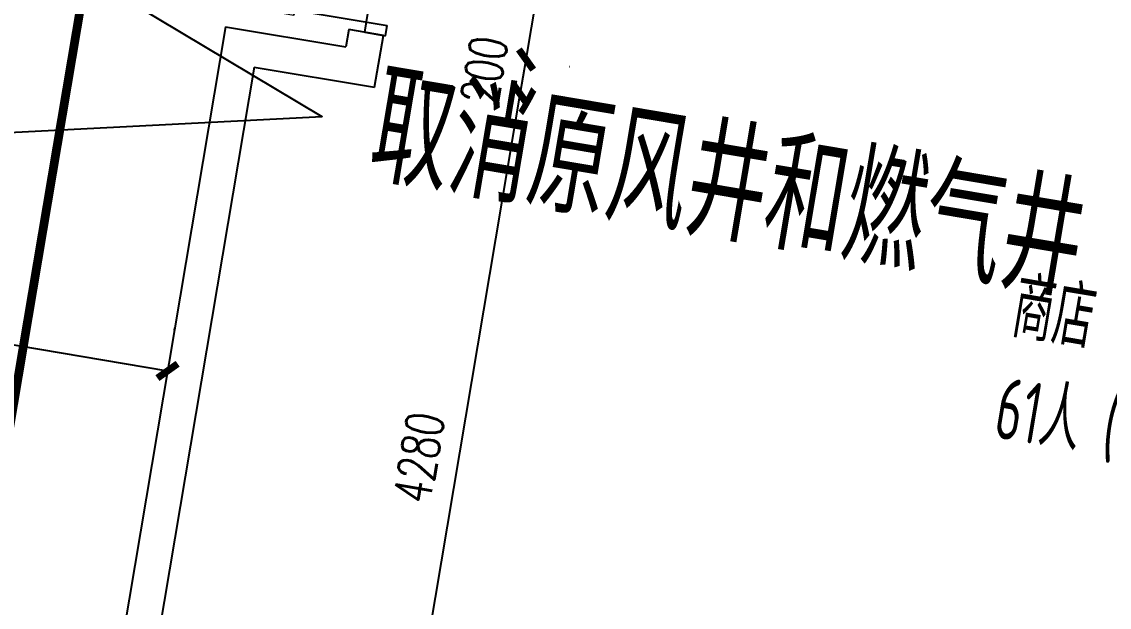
# Model space of a CAD drawing. Extents: x -936 to 12807311, y 101 to 1511157.
# Drawn here: x 12319185 to 12325392, y 1195961 to 1199300 of the extents above; entities that cross this region are included whole.
import ezdxf

# ---------------------------------------------------------------- set-up
doc = ezdxf.new("R2010")
doc.units = 0
doc.header["$LTSCALE"] = 1000
doc.header["$MEASUREMENT"] = 0
doc.linetypes.add('PX-PLAN-F2-T3$0$X-01-10-01$0$DASHED', pattern=[0.75, 0.5, -0.25])
for name, color, linetype in [('PX-GLAZ-F2$0$绿化', 3, 'Continuous'), ('PX-PLAN-F2-T3$0$DOOR_FIRE', 4, 'Continuous'), ('PX-PLAN-F2-T3$0$PUB_DIM', 3, 'Continuous'), ('PX-PLAN-F2-T3$0$PUB_TEXT', 7, 'Continuous'), ('PX-PLAN-F2-T3$0$WALL', 9, 'Continuous'), ('PX-PLAN-F2-T3$0$X-01-10-01$0$A-SYMB-BUBB', 3, 'PX-PLAN-F2-T3$0$X-01-10-01$0$DASHED')]:
    doc.layers.add(name, color=color, linetype=linetype)
doc.layers.add('PX-ST-F2$0$20220620 楼梯修改', color=17, linetype='Continuous', plot=False)
doc.styles.add('PX-PLAN-F2-T3$0$_TCH_DIM_T3', font='SIMPLEX', dxfattribs={"width": 0.7058823529411765, "bigfont": 'GBCBIG'})
doc.styles.add('PX-PLAN-F2-T3$0$XD2008', font='xd-hzs.shx', dxfattribs={"width": 0.7, "bigfont": 'xd-hztxt.shx'})
doc.styles.add('PX-ST-F2$0$Standard', font='gbenor.shx', dxfattribs={"bigfont": 'gbcbig.shx'})
doc.dimstyles.new('PX-PLAN-F2-T3$0$_TCH_ARCH&&100', dxfattribs={"dimtxt": 212.5, "dimasz": 100, "dimexe": 250, "dimexo": 300, "dimgap": 118.75, "dimtad": 1, "dimdec": 0, "dimzin": 0, "dimdsep": 46, "dimtxsty": 'PX-PLAN-F2-T3$0$_TCH_DIM_T3', "dimblk": 'PX-PLAN-F2-T3$0$_ArchTick', "dimcen": 0.09, "dimclrd": 1, "dimclre": 1, "dimclrt": 4, "dimazin": 2, "dimtfac": 1, "dimtdec": 0, "dimtix": 1, "dimtmove": 2, "dimatfit": 3, "dimfxl": 0, "dimtolj": 1, "dimtzin": 0, "dimarcsym": 0})

# ---------------------------------------------------------------- blocks, each defined once
blk = doc.blocks.new('PX-PLAN-F2-T3$0$_ArchTick')
at = {"color": 0, "linetype": 'ByBlock', "const_width": 0.4}
blk.add_lwpolyline([(-0.5, -0.5), (0.5, 0.5)], dxfattribs=at)
blk = doc.blocks.new('*D1324')
at = {"layer": 'Defpoints', "color": 0, "transparency": 16777216}
for p in [(12317876.94897096, 1197605.118004002), (12320017.50142907, 1197308.916326219), (12320006.848705, 1197245.775377914)]:
    blk.add_point(p, dxfattribs=at)
at = {"layer": 'PX-PLAN-F2-T3$0$PUB_DIM', "color": 1, "lineweight": -2, "transparency": 16777216}
for p, q in [((12317926.85766903, 1197900.937411508), (12317929.19227676, 1197914.77512523)), ((12317887.60169504, 1197668.258952309), (12320017.50142907, 1197308.916326219)), ((12320056.75740306, 1197541.59478542), (12320059.0920108, 1197555.432499141))]:
    blk.add_line(p, q, dxfattribs=at)
at = {"layer": 'PX-PLAN-F2-T3$0$PUB_DIM', "color": 1, "lineweight": -2, "transparency": 16777216, "xscale": 100, "yscale": 100, "zscale": 100}
for p, rotation in [((12317887.60169504, 1197668.258952309), 170.4236160477763), ((12320017.50142907, 1197308.916326219), 350.4236160477763)]:
    blk.add_blockref('PX-PLAN-F2-T3$0$_ArchTick', p, dxfattribs=dict(at, rotation=rotation))
at = {"layer": 'PX-PLAN-F2-T3$0$PUB_DIM', "color": 4, "transparency": 16777216, "insert": (12318857.71901702, 1197732.766915658), "char_height": 212.5, "attachment_point": 5, "rotation": 350.42361604777636, "style": 'PX-PLAN-F2-T3$0$_TCH_DIM_T3'}
blk.add_mtext('\\A1;2160', dxfattribs=at)
blk = doc.blocks.new('PX-PLAN-F2-T3$0$$DorLib2D$00000011')
for p, q in [((-0.4666666602065375, 0.4708801651422996), (-0.46666666020654, -0.06245316819156697)), ((-0.4666666602065375, 0.4708801651422996), (-0.4333333268731733, 0.4708801651422999)), ((-0.4333333268731733, 0.4708801651422999), (-0.4333333268731709, 0.004213498475166344)), ((0.4333333397943598, 0.4708801651422999), (0.4333333397943574, 0.004213498475166344)), ((0.4666666731277241, 0.4708801651422996), (0.4333333397943598, 0.4708801651422999)), ((0.4666666731277241, 0.4708801651422996), (0.4666666731277265, -0.06245316819156697)), ((-0.4833333268732257, 0.3962051976975873), (-0.466666660206538, 0.3962051976975872)), ((-0.41666666020649, 0.3962051976975873), (-0.4333333268731729, 0.3962051976975873)), ((0.4166666731276766, 0.3962051976975873), (0.4333333397943595, 0.3962051976975873)), ((0.4833333397944098, 0.3962051976975873), (0.4666666731277244, 0.3962051976975872)), ((-0.4833333268732233, 0.2345635206386193), (-0.4666666602065386, 0.2345635206386192)), ((-0.41666666020649, 0.2345635206386193), (-0.4333333268731721, 0.2345635206386192)), ((0.4166666731276741, 0.2345635206386193), (0.4333333397943586, 0.2345635206386192)), ((0.4833333397944074, 0.2345635206386193), (0.4666666731277251, 0.2345635206386192)), ((-0.4999999935399067, 0.004213498475166344), (-0.4333333268731709, 0.004213498475166344)), ((-0.4999999935399042, 0.004213498475176044), (-0.4999999935399067, -0.06245316819156697)), ((0.5000000064610932, 0.004213498475166344), (0.4333333397943574, 0.004213498475166344)), ((0.5000000064610907, 0.004213498475176044), (0.5000000064610932, -0.06245316819156697)), ((-0.4999999935399067, -0.06245316819156697), (-0.46666666020654, -0.06245316819156697)), ((0.5000000064610932, -0.06245316819156697), (0.4666666731277265, -0.06245316819156697))]:
    blk.add_line(p, q)
at = {"lineweight": 13}
for p, q in [((-0.4833333268732257, 0.3962051976975873), (-0.4833333268732233, 0.2345635206386193)), ((-0.41666666020649, 0.3962051976975873), (-0.41666666020649, 0.2345635206386193)), ((0.4166666731276766, 0.3962051976975873), (0.4166666731276741, 0.2345635206386193)), ((0.4833333397944098, 0.3962051976975873), (0.4833333397944074, 0.2345635206386193))]:
    blk.add_line(p, q, dxfattribs=at)
for centre, start, end in [((-0.46666666020654, 0.004213498475166344), 0, 85.90395624184767), ((0.4666666731277265, 0.004213498475166344), 94.09604375815232, 180)]:
    blk.add_arc(centre, 0.4666666666671332, start, end, dxfattribs=at)
blk = doc.blocks.new('*D1434')
at = {"layer": 'Defpoints', "color": 0, "transparency": 16777216}
for p in [(12321982.29464717, 1198895.556799214), (12322030.41156599, 1198887.438830221), (12321270.33756427, 1194675.636620074)]:
    blk.add_point(p, dxfattribs=at)
at = {"layer": 'PX-PLAN-F2-T3$0$PUB_DIM', "color": 1, "lineweight": -2, "transparency": 16777216}
for p, q in [((12321318.45448309, 1194667.518651081), (12322030.41156599, 1198887.438830221)), ((12322278.11405466, 1198845.648101067), (12322276.9277389, 1198845.848248432)), ((12321566.15697176, 1194625.727921928), (12321564.970656, 1194625.928069293))]:
    blk.add_line(p, q, dxfattribs=at)
at = {"layer": 'PX-PLAN-F2-T3$0$PUB_DIM', "color": 1, "lineweight": -2, "transparency": 16777216, "xscale": 100, "yscale": 100, "zscale": 100}
for p, rotation in [((12322030.41156599, 1198887.438830221), 80.42361603255821), ((12321318.45448309, 1194667.518651081), 260.4236160325582)]:
    blk.add_blockref('PX-PLAN-F2-T3$0$_ArchTick', p, dxfattribs=dict(at, rotation=rotation))
at = {"layer": 'PX-PLAN-F2-T3$0$PUB_DIM', "color": 4, "transparency": 16777216, "insert": (12321452.56846892, 1196814.910264261), "char_height": 212.5, "attachment_point": 5, "rotation": 80.42361603254368, "style": 'PX-PLAN-F2-T3$0$_TCH_DIM_T3'}
blk.add_mtext('\\A1;4280', dxfattribs=at)
blk = doc.blocks.new('*D1435')
at = {"layer": 'Defpoints', "color": 0, "transparency": 16777216}
for p in [(12322015.567317, 1199092.770949091), (12322063.68423583, 1199084.652980099), (12321982.29464717, 1198895.556799213)]:
    blk.add_point(p, dxfattribs=at)
at = {"layer": 'PX-PLAN-F2-T3$0$PUB_DIM', "color": 1, "lineweight": -2, "transparency": 16777216}
for p, q in [((12322030.41156599, 1198887.438830221), (12322063.68423583, 1199084.652980099)), ((12322311.3867245, 1199042.862250945), (12322310.20040874, 1199043.06239831)), ((12322278.11405466, 1198845.648101068), (12322276.9277389, 1198845.848248433))]:
    blk.add_line(p, q, dxfattribs=at)
at = {"layer": 'PX-PLAN-F2-T3$0$PUB_DIM', "color": 1, "lineweight": -2, "transparency": 16777216, "xscale": 100, "yscale": 100, "zscale": 100}
for p, rotation in [((12322063.68423583, 1199084.652980099), 80.42361603277608), ((12322030.41156599, 1198887.438830221), 260.4236160327761)]:
    blk.add_blockref('PX-PLAN-F2-T3$0$_ArchTick', p, dxfattribs=dict(at, rotation=rotation))
at = {"layer": 'PX-PLAN-F2-T3$0$PUB_DIM', "color": 4, "transparency": 16777216, "insert": (12321825.1833453, 1199023.477428769), "char_height": 212.5, "attachment_point": 5, "rotation": 80.42361603269863, "style": 'PX-PLAN-F2-T3$0$_TCH_DIM_T3'}
blk.add_mtext('\\A1;200', dxfattribs=at)
blk = doc.blocks.new('*D1436')
at = {"layer": 'Defpoints', "color": 0, "transparency": 16777216}
for p in [(12322315.01950589, 1200867.687394049), (12322363.13642471, 1200859.569425056), (12322015.56731701, 1199092.770949091)]:
    blk.add_point(p, dxfattribs=at)
at = {"layer": 'PX-PLAN-F2-T3$0$PUB_DIM', "color": 1, "lineweight": -2, "transparency": 16777216}
for p, q in [((12322063.68423583, 1199084.652980099), (12322363.13642471, 1200859.569425056)), ((12322610.83891338, 1200817.778695902), (12322609.65259762, 1200817.978843267)), ((12322311.3867245, 1199042.862250945), (12322310.20040874, 1199043.062398309))]:
    blk.add_line(p, q, dxfattribs=at)
at = {"layer": 'PX-PLAN-F2-T3$0$PUB_DIM', "color": 1, "lineweight": -2, "transparency": 16777216, "xscale": 100, "yscale": 100, "zscale": 100}
for p, rotation in [((12322363.13642471, 1200859.569425056), 80.42361603254368), ((12322063.68423583, 1199084.652980099), 260.4236160325437)]:
    blk.add_blockref('PX-PLAN-F2-T3$0$_ArchTick', p, dxfattribs=dict(at, rotation=rotation))
at = {"layer": 'PX-PLAN-F2-T3$0$PUB_DIM', "color": 4, "transparency": 16777216, "insert": (12321991.54577465, 1200009.542726188), "char_height": 212.5, "attachment_point": 5, "rotation": 80.42361603254368, "style": 'PX-PLAN-F2-T3$0$_TCH_DIM_T3'}
blk.add_mtext('\\A1;1800', dxfattribs=at)
blk = doc.blocks.new('PX-ST-F2')
at = {"layer": 'PX-ST-F2$0$20220620 楼梯修改'}
for points in [[(12320899.23897161, 1198757.868236127), (12314867.94465903, 1202358.076906908)], [(12320899.23897161, 1198757.868236127), (12320899.23897161, 1198757.868236127), (12318179.88780554, 1198619.091850585)]]:
    blk.add_lwpolyline(points, dxfattribs=at)
at = {"layer": 'PX-ST-F2$0$20220620 楼梯修改', "style": 'PX-ST-F2$0$Standard'}
blk.add_text('取消原风井和燃气井', height=633.0598263348413, rotation=350.4243160180228, dxfattribs=at).set_placement((12321142.76664821, 1198400.268687522))
blk = doc.blocks.new('PX-GLAZ-F2')
at = {"layer": 'PX-GLAZ-F2$0$绿化', "ltscale": 100}
h = blk.add_hatch(dxfattribs=at)
h.set_pattern_fill('CROSS', color=256, scale=200)
h.set_pattern_definition([(0, (0, 0), (317.5, 317.5), [158.75, -476.25]), (90, (79.375, -79.375), (-317.5, 317.5), [158.75, -476.25])])
edge = h.paths.add_edge_path()
edge.add_spline(control_points=[(12248706.03073623, 1227659.135542453), (12249131.21689756, 1228506.858335719), (12249645.67009897, 1229303.573535502), (12250243.34424161, 1230039.917765615)], knot_values=[0, 0, 0, 0, 0.2169239869541251, 0.2169239869541251, 0.2169239869541251, 0.2169239869541251], weights=[1, 0.9960825080329422, 0.9960825080329422, 1], degree=3, periodic=0)
edge.add_spline(control_points=[(12250243.34424161, 1230039.917765615), (12252309.94374945, 1232880.872106514), (12254376.54325729, 1235721.826447413), (12256443.14276512, 1238562.780788313)], knot_values=[0.2169239869541251, 0.2169239869541251, 0.2169239869541251, 0.2169239869541251, 1.216923986954126, 1.216923986954126, 1.216923986954126, 1.216923986954126], weights=[1, 1, 1, 0.9999999999999999], degree=3, periodic=0)
edge.add_spline(control_points=[(12256443.14276512, 1238562.780788313), (12256855.09318989, 1239129.08903673), (12257478.95777436, 1239447.210342097), (12258179.24876267, 1239448.056727904)], knot_values=[1.216923986954126, 1.216923986954126, 1.216923986954126, 1.216923986954126, 2.157611608741938, 2.157611608741938, 2.157611608741938, 2.157611608741938], weights=[0.9999999999999999, 0.9276083521769688, 0.9276083521769688, 1], degree=3, periodic=0)
edge.add_spline(control_points=[(12258179.24876267, 1239448.056727904), (12258879.53975099, 1239448.903113712), (12259504.17148735, 1239132.29076617), (12259917.48960973, 1238566.979953957)], knot_values=[2.157611608741938, 2.157611608741938, 2.157611608741938, 2.157611608741938, 3.09829923052975, 3.09829923052975, 3.09829923052975, 3.09829923052975], weights=[1, 0.9276083521769689, 0.9276083521769689, 1], degree=3, periodic=0)
edge.add_spline(control_points=[(12259917.48960973, 1238566.979953957), (12260547.97304371, 1237710.477986853), (12261178.45647769, 1236853.976019749), (12261808.93991167, 1235997.474052644)], knot_values=[3.09829923052975, 3.09829923052975, 3.09829923052975, 3.09829923052975, 4.098299230529751, 4.098299230529751, 4.098299230529751, 4.098299230529751], weights=[1, 1, 1, 1], degree=3, periodic=0)
edge.add_spline(control_points=[(12261808.93991167, 1235997.474052644), (12263521.23905267, 1233671.342225071), (12265804.89128087, 1231902.786280774), (12268485.44174511, 1230826.91136416)], knot_values=[4.098299230529751, 4.098299230529751, 4.098299230529751, 4.098299230529751, 4.652859429626902, 4.652859429626902, 4.652859429626902, 4.652859429626902], weights=[1, 0.9745356949089413, 0.9745356949089413, 1], degree=3, periodic=0)
edge.add_spline(control_points=[(12268485.44174511, 1230826.91136416), (12268662.41170787, 1231007.204152401), (12268731.64575928, 1231250.166090441), (12268676.2926327, 1231496.661300514)], knot_values=[4.652859429626902, 4.652859429626902, 4.652859429626902, 4.652859429626902, 5.649853303195181, 5.649853303195181, 5.649853303195181, 5.649853303195181], weights=[1, 0.9188681181294737, 0.9188681181294737, 0.9999999999999999], degree=3, periodic=0)
edge.add_spline(control_points=[(12268676.2926327, 1231496.661300514), (12268617.13244731, 1231738.604410921), (12268468.75918203, 1231938.658829414), (12268254.40506824, 1232065.500108618)], knot_values=[5.649853303195181, 5.649853303195181, 5.649853303195181, 5.649853303195181, 6.446512552057793, 6.446512552057793, 6.446512552057793, 6.446512552057793], weights=[0.9999999999999999, 0.9478067890896217, 0.9478067890896217, 1], degree=3, periodic=0)
edge.add_spline(control_points=[(12268254.40506824, 1232065.500108618), (12267103.11067795, 1232776.079392966), (12266083.61145592, 1233665.474147117), (12265223.39160231, 1234709.707596067)], knot_values=[6.446512552057793, 6.446512552057793, 6.446512552057793, 6.446512552057793, 6.77526359459482, 6.77526359459482, 6.77526359459482, 6.77526359459482], weights=[1, 0.991013823392258, 0.991013823392258, 1], degree=3, periodic=0)
edge.add_spline(control_points=[(12265223.39160231, 1234709.707596067), (12264095.98247133, 1236051.542034868), (12262129.64186089, 1238391.866835321), (12260371.98857989, 1242230.955174263), (12256480.63072508, 1243543.335550221), (12252849.39331144, 1241495.004159938), (12250340.64187065, 1238036.95582535), (12248070.62358881, 1234564.951680098), (12247519.68793418, 1230670.205997829), (12248352.96723614, 1228555.250115897), (12248706.03073624, 1227659.135542453)], knot_values=[6.77526359459482, 6.77526359459482, 6.77526359459482, 6.77526359459482, 5292.874968819417, 9226.385283902386, 12034.29998023273, 16515.7832250301, 20509.83685966896, 24941.2220345879, 28831.15285703536, 31691.10162592239, 31691.10162592239, 31691.10162592239, 31691.10162592239], weights=[1, 1, 1, 1, 1, 1, 1, 1, 1, 1, 1], degree=3, periodic=0)
edge = h.paths.add_edge_path()
edge.add_line((12350572.0874358, 1250171.902831638), (12345847.46354406, 1250548.266037013))
edge.add_line((12345847.46354406, 1250548.266037013), (12342141.77820077, 1229321.025143044))
edge.add_arc((12336175.38796051, 1230692.062828599), 6121.891605890723, 302.6042129210637, 347.0584732197831, ccw=False)
edge.add_arc((12345389.70256353, 1216855.342215205), 10503.7880109982, 124.2767663241388, 148.9998649975059)
edge.add_arc((12344287.81435199, 1217517.426981758), 9218.286603444543, 148.9998649975042, 195.7856263199465)
edge.add_arc((12226671.44066568, 1184267.214546834), 113007.6843932536, 14.334899685512823, 15.785626319947426, ccw=False)
edge.add_arc((12324166.02329973, 1209181.525636347), 12380.07118468788, -17.807816046956077, 14.334899685512823, ccw=False)
edge.add_line((12335952.93657977, 1205395.388044194), (12334257.70055524, 1200117.819671676))
edge.add_arc((12334246.60359679, 1197711.950307619), 2405.894956018635, 11.275062887071613, 89.73572780573602, ccw=False)
edge.add_arc((12335021.66337383, 1197866.471762019), 1615.5820193513, -9.562781222682702, 11.275062887132776, ccw=False)
edge.add_arc((12318788.06668952, 1200601.333453707), 18077.93694753407, 349.66451064048357, 350.4372187772872, ccw=False)
edge.add_line((12336572.67280386, 1197357.941766461), (12337158.72675117, 1197228.443186956))
edge.add_line((12337158.72675117, 1197228.443186956), (12338932.83608528, 1205257.286300016))
edge.add_arc((12331755.95862217, 1206843.139344811), 7350.000000014105, 347.5397452816115, 385.1425944615539)
edge.add_line((12338409.56959208, 1209965.952349339), (12337135.07488212, 1212681.450194072))
edge.add_arc((12343155.00861663, 1215506.85243618), 6649.999999818185, 136.3842030555337, 205.1425944615504, ccw=False)
edge.add_line((12338340.530313, 1220094.149969751), (12341350.38585239, 1223253.06523203))
edge.add_arc((12336029.12035919, 1228323.236189925), 7349.999999415472, 316.3842030555231, 350.0975411004976)
edge.add_line((12343269.61966727, 1227059.246569319), (12347090.17911242, 1248944.519650773))
edge.add_line((12347090.17911242, 1248944.519650773), (12351754.55634884, 1248572.955689703))
edge.add_arc((12350315.96053262, 1248745.780361736), 1448.939712234599, 353.1496422688202, 439.8184095187358)
edge = h.paths.add_edge_path()
edge.add_line((12329890.53281587, 1220636.837056478), (12332759.99210706, 1212631.396895833))
edge.add_line((12332759.99210706, 1212631.396895833), (12329676.63318826, 1211775.240278739))
edge.add_line((12329676.63318826, 1211775.240278739), (12331314.58045558, 1212230.04933275))
edge.add_line((12331314.58045558, 1212230.04933275), (12332557.82574293, 1207752.62724089))
edge.add_line((12332557.82574293, 1207752.62724089), (12330392.54230488, 1207151.392811817))
edge.add_arc((12335853.31513452, 1214426.589658442), 9096.621848467175, 186.9586605312218, 233.1080563507793, ccw=False)
edge.add_arc((12340898.75658363, 1215042.397080489), 14179.50471131947, 162.9730203389244, 186.9586605312257, ccw=False)
edge.add_arc((12329376.24966938, 1218571.114742234), 2128.778014339487, 76.01982869260348, 162.9730203389239, ccw=False)
edge = h.paths.add_edge_path()
edge.add_spline(control_points=[(12297159.78945356, 1230058.234283788), (12297328.4200736, 1230848.40482037), (12297611.52218368, 1232174.96666411), (12298661.82627826, 1234113.662218258), (12300752.36372755, 1233643.077263804), (12302179.50051138, 1231710.546099918), (12305502.73240025, 1231446.744319759), (12308858.04150015, 1230950.399000414), (12312135.60687395, 1229259.894173619), (12315220.20397517, 1226419.998454342), (12318080.91249971, 1222865.080344144), (12322418.91803101, 1219690.591529852), (12322542.41949189, 1214282.680280487), (12320895.46150491, 1209063.746705473), (12315723.78307755, 1207150.941114068), (12311908.9896837, 1207413.082297381), (12309758.9071736, 1207758.37886395), (12309129.08601806, 1207859.526183431), (12310995.90372285, 1207584.206287596), (12312844.38243551, 1207963.595054902), (12314451.83122999, 1208951.98655682), (12317354.80925702, 1210736.975803149), (12318732.30954456, 1213854.019433379), (12318097.84948367, 1217202.291893332), (12317569.70747197, 1221919.095040531), (12314841.73246761, 1225803.077312573), (12310583.93739624, 1227900.300964022), (12307035.16661422, 1229914.068590922), (12303029.14623751, 1230689.203972557), (12298985.33863963, 1230144.544234951), (12298893.72084782, 1229984.742035567), (12298802.10305601, 1229824.939836185), (12298710.4852642, 1229665.137636802), (12298697.08773939, 1229625.591722089), (12298683.69021458, 1229586.045807376), (12298670.29268977, 1229546.499892663), (12298166.79161103, 1229717.078023038), (12297663.29053229, 1229887.656153413), (12297159.78945356, 1230058.234283789)], knot_values=[0, 0, 0, 0, 2509.700407817142, 4213.359833223797, 5630.177683477244, 7984.518910766438, 11137.81769447003, 14924.09146784027, 18297.55736082004, 21965.65887076064, 27403.80269419979, 32175.78892637976, 37032.38051337696, 42474.26084161157, 47438.69916613097, 52055.11978099414, 53967.63262450994, 53967.63262450994, 53967.63262450994, 53968.3303402737, 53968.3303402737, 53968.3303402737, 53969.53711467148, 53969.53711467148, 53969.53711467148, 53970.53872642439, 53970.53872642439, 53970.53872642439, 53971.18875602146, 53971.18875602146, 53971.18875602146, 53972.18875602146, 53972.18875602146, 53972.18875602146, 53973.18875602146, 53973.18875602146, 53973.18875602146, 53974.18875602146, 53974.18875602146, 53974.18875602146, 53974.18875602146], weights=[1, 1, 1, 1, 1, 1, 1, 1, 1, 1, 1, 1, 1, 1, 1, 1, 1, 1, 0.9598424865913749, 0.9598424865913749, 0.9999999999999999, 0.882278885083741, 0.882278885083741, 1, 0.9181306128074795, 0.9181306128074795, 1, 0.9650973340064806, 0.9650973340064806, 0.9999999999999999, 1, 1, 1, 1, 1, 1, 1, 1, 1], degree=3, periodic=0)
edge = h.paths.add_edge_path()
edge.add_arc((12264417.0150176, 1231062.005446277), 31784.18458221895, 288.6940808408559, 306.1303885740769)
edge.add_arc((12282712.24400105, 1205688.822221953), 536.092444894073, 326.2058656199528, 388.297047166702)
edge.add_arc((12282257.34326339, 1205342.035164986), 1104.673480091424, 32.95483697205418, 44.08797649692325)
edge.add_arc((12296904.76899896, 1178998.32564546), 30446.82656374229, 117.0663358859135, 124.8168780461371)
edge.add_arc((12270335.17368311, 1229378.997586361), 26995.31733384018, 242.8178840121546, 289.89359017494684, ccw=False)
edge.add_arc((12269712.37494374, 1219643.111042028), 18465.32030199609, 214.9787574264927, 230.6453293748522, ccw=False)
edge.add_arc((12280518.04589971, 1228316.341004079), 32304.10551634579, 208.4612341782801, 216.5964268250691, ccw=False)
edge.add_line((12252118.22255785, 1212921.365610715), (12251073.68677866, 1212284.224149678))
edge.add_arc((12251548.27460442, 1211765.028515978), 703.4185883299085, 132.4298981835483, 196.5558974032681)
edge.add_arc((12269478.35311486, 1221332.539673952), 21012.71374113984, 207.7011021722764, 284.1195727465979)
edge = h.paths.add_edge_path()
edge.add_arc((12233920.31127783, 1265851.648538089), 16144.77655076538, -7.156059480909505, 23.05906543590521, ccw=False)
edge.add_arc((12272144.16848089, 1259604.552087938), 22605.26040897028, 169.1997407094915, 186.4451766388495)
edge.add_line((12249681.77966729, 1257067.055892075), (12250208.32368863, 1252638.741412919))
edge.add_line((12250208.32368863, 1252638.741412919), (12250862.73548241, 1252716.553550954))
edge.add_arc((12273478.74399048, 1255109.213809537), 22742.22205392966, 165.0293332942761, 186.0391417451857, ccw=False)
edge.add_arc((12521635.48374761, 1188751.965652698), 279617.7792208864, 164.3959786063685, 165.0293332942749, ccw=False)
edge.add_arc((12246304.36882974, 1265646.625615959), 6249.343010366568, 344.395978606366, 373.495775891697)
edge.add_arc((12241392.09464279, 1264467.6759474), 11301.11101858175, 13.49577589169698, 45.22186986074461)
edge.add_line((12249352.18265991, 1272489.652575015), (12248777.54153859, 1272176.537900709))
edge.add_spline(control_points=[(12272311.26145773, 1185673.549513529), (12273059.30986724, 1190105.488770727), (12273807.35827676, 1194537.428027926), (12273916.61281183, 1195057.104581455), (12273551.92121358, 1195443.110166753), (12273187.22961532, 1195829.115752051), (12272662.19126203, 1195749.523030655), (12269776.35910371, 1195164.671157736), (12266890.5269454, 1194579.819284818), (12265653.77890548, 1194222.005988644), (12265338.39857495, 1192973.762696541), (12264835.4623519, 1189992.753418942), (12264332.52612885, 1187011.744141343), (12264187.71393733, 1185999.13357106), (12265170.4628931, 1185715.311042362), (12268131.67887183, 1185215.714207056), (12271092.89485057, 1184716.117371749), (12272121.23941143, 1184661.435767127), (12272311.26145773, 1185673.549513529)], knot_values=[0, 0, 0, 1, 1, 1.964231407188905, 1.964231407188905, 2.928462814377809, 2.928462814377809, 3.928462814377809, 3.928462814377809, 4.970151052273539, 4.970151052273539, 5.970151052273539, 5.970151052273539, 7.401838517637949, 7.401838517637949, 8.401838517637948, 8.401838517637948, 9.840171967490182, 9.840171967490182, 9.840171967490182], weights=[1, 1, 1, 0.8860159504632635, 1, 0.8860159504632635, 1, 1, 1, 0.8673994446117562, 1, 1, 1, 0.7545398066659951, 1, 1, 1, 0.7523549168814226, 1], degree=2, periodic=0)
blk = doc.blocks.new('PX-PLAN-F2-T3')
at = {"layer": 'PX-PLAN-F2-T3$0$WALL'}
for p, q in [((12320348.64758168, 1199271.689599928), (12319191.81861733, 1192414.919696999)), ((12320348.64758168, 1199271.689599928), (12321035.29191009, 1199156.628076087)), ((12321051.94704776, 1199255.346601259), (12321035.29191009, 1199156.628076087)), ((12321249.15998561, 1199222.074136073), (12321051.94704776, 1199255.346601259)), ((12321199.26933556, 1198926.361698146), (12321249.15998561, 1199222.074136073)), ((12320512.6250073, 1199041.42322196), (12319422.30401903, 1192578.860157456)), ((12320512.6250073, 1199041.42322196), (12321199.26933556, 1198926.361698146))]:
    blk.add_line(p, q, dxfattribs=at)
at = {"layer": 'PX-PLAN-F2-T3$0$X-01-10-01$0$A-SYMB-BUBB', "const_width": 49.99999999999991}
blk.add_lwpolyline([(12312027.78014974, 1205702.929088209, -0.414213562373095), (12312603.99365897, 1206112.780270691), (12319940.48244221, 1204875.016304093, -0.414213562373095), (12320350.33362469, 1204298.802794864), (12318601.69655428, 1193934.261089612, -0.414213562373095), (12318025.48304505, 1193524.409907131), (12310688.99426181, 1194762.173873728, -0.414213562373095), (12310279.14307933, 1195338.387382957)], format="xyb", close=True, dxfattribs=at)
at = {"layer": 'PX-PLAN-F2-T3$0$DOOR_FIRE', "xscale": 1800, "yscale": -1800, "zscale": 200, "rotation": 260.4236160788867}
blk.add_blockref('PX-PLAN-F2-T3$0$$DorLib2D$00000011', (12321300.27961112, 1200126.16859207), dxfattribs=at)
at = {"layer": 'PX-PLAN-F2-T3$0$PUB_TEXT', "color": 4, "insert": (12324878.11259437, 1197851.296140404), "char_height": 349.9999999999999, "attachment_point": 1, "rotation": 350.42361606709784, "style": 'PX-PLAN-F2-T3$0$XD2008'}
blk.add_mtext_dynamic_manual_height_columns('商店 140平米\\P61人 (0.43人/平米）', width=3865.735127830955, gutter_width=14086.50158833744, heights=[0], dxfattribs=at)
at = {"layer": 'PX-PLAN-F2-T3$0$PUB_DIM'}
for base, p1, p2, angle, picture, middle, turn in [((12322363.13642471, 1200859.569425056), (12322015.567317, 1199092.770949091), (12322315.01950588, 1200867.687394049), 80.42361603254737, '*D1436', (12321991.54577465, 1200009.542726188), 80.42361603254368), ((12322063.68423583, 1199084.652980099), (12321982.29464717, 1198895.556799213), (12322015.567317, 1199092.770949091), 80.42361603436568, '*D1435', (12321825.1833453, 1199023.477428769), 80.42361603269863), ((12322030.41156599, 1198887.438830221), (12321270.33756427, 1194675.636620074), (12321982.29464717, 1198895.556799213), 80.42361603255614, '*D1434', (12321452.56846892, 1196814.910264261), 80.42361603254368)]:
    dim = blk.add_linear_dim(base=base, p1=p1, p2=p2, angle=angle, dimstyle='PX-PLAN-F2-T3$0$_TCH_ARCH&&100', override={"dimgap": 0}, dxfattribs=at)
    dim.commit()
    dim.dimension.update_dxf_attribs({"geometry": picture, "text_midpoint": middle, "dimtype": 161, "text_rotation": turn})
dim = blk.add_linear_dim(base=(12320017.50142907, 1197308.916326219), p1=(12317876.94897096, 1197605.118004003), p2=(12320006.848705, 1197245.775377914), angle=350.4236160478071, dimstyle='PX-PLAN-F2-T3$0$_TCH_ARCH&&100', dxfattribs=at)
dim.commit()
dim.dimension.update_dxf_attribs({"geometry": '*D1324', "text_midpoint": (12318857.71901702, 1197732.766915658), "dimtype": 161})

msp = doc.modelspace()

# ---------------------------------------------------------------- block references
for name in ['PX-GLAZ-F2', 'PX-ST-F2', 'PX-PLAN-F2-T3']:
    msp.add_blockref(name, (0, 0))

doc.saveas('drawing.dxf')
